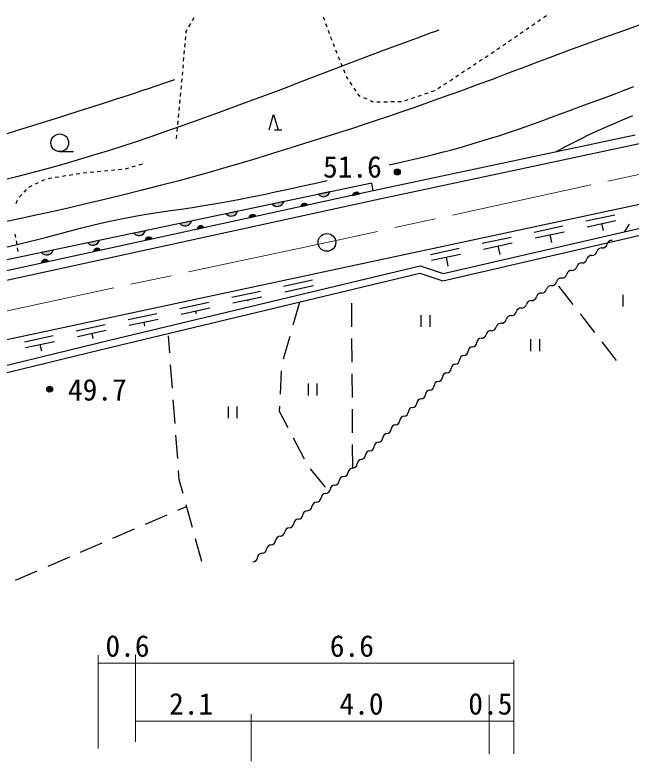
# Model space of a CAD drawing. Units: millimetres, scale not verified. Extents: x 40000 to 680000, y 20000 to 380000.
# Drawn here: x 151470 to 203741, y 238702 to 302054 of the extents above; entities that cross this region are included whole.
import ezdxf
from ezdxf.enums import TextEntityAlignment as Align

# ---------------------------------------------------------------- set-up
doc = ezdxf.new("R2010")
doc.units = ezdxf.units.MM
doc.header["$LTSCALE"] = 1000
doc.header["$PDMODE"] = 32
doc.header["$PDSIZE"] = 500
doc.linetypes.add('CHAIN', pattern=[18.5, 12, -1.5, 3.5, -1.5])
for name, color, linetype, lineweight in [('M-BGD', 7, 'Continuous', 25), ('M-BMK', 2, 'CHAIN', 13), ('M-BMK-SRVR', 3, 'Continuous', 25), ('M-STR-HTXT', 7, 'Continuous', 13)]:
    doc.layers.add(name, color=color, linetype=linetype, lineweight=lineweight)
doc.styles.add('ＭＳ ゴシック', font='')
doc.styles.get('ＭＳ ゴシック').set_extended_font_data('MS Gothic')

msp = doc.modelspace()

# ---------------------------------------------------------------- hatches: boundary and pattern name
at = {"layer": 'M-BGD'}
for points in [[(177211, 286824, 0.6), (178190, 287030)], [(180700, 286859, 0.66667), (180114, 286732)], [(173297, 285999, 0.6), (174276, 286205)], [(176302, 285907, 0.66667), (175716, 285781)], [(169383, 285174, 0.6), (170362, 285380)], [(171904, 284956, 0.66667), (171317, 284829)], [(165469, 284349, 0.6), (166448, 284555)], [(167506, 284004, 0.66667), (166919, 283877)], [(161555, 283524, 0.6), (162534, 283730)], [(163108, 283052, 0.66667), (162521, 282925)], [(157641, 282698, 0.6), (158620, 282905)], [(153728, 281873, 0.6), (154706, 282080)], [(158709, 282100, 0.66667), (158123, 281973)], [(154311, 281148, 0.66667), (153725, 281021)]]:
    msp.add_hatch(color=256, dxfattribs=at).paths.add_polyline_path(points)

# ---------------------------------------------------------------- linework, layer by layer
for p, q in [((166530, 301579), (166678, 301840)), ((177624, 301892), (177726, 301610)), ((195823, 301498), (196071, 301668)), ((196318, 301838), (196565, 302008)), ((166235, 301057), (166382, 301318)), ((177827, 301328), (177929, 301046)), ((194835, 300818), (195082, 300988)), ((195329, 301158), (195576, 301328)), ((204577, 301231), (203587, 300881)), ((165990, 300519), (166000, 300643)), ((166000, 300643), (166087, 300796)), ((178031, 300763), (178133, 300481)), ((186063, 300278), (186287, 300361)), ((186287, 300361), (186528, 300449)), ((186528, 300449), (186796, 300548)), ((186796, 300548), (187101, 300660)), ((187101, 300660), (187453, 300789)), ((193846, 300138), (194093, 300308)), ((194340, 300478), (194587, 300648)), ((202534, 300508), (201399, 300107)), ((203587, 300881), (202534, 300508)), ((165938, 299921), (165964, 300220)), ((178234, 300199), (178281, 300070)), ((178281, 300070), (178342, 299919)), ((182829, 299079), (184861, 299834)), ((184861, 299834), (185145, 299939)), ((185145, 299939), (185398, 300032)), ((185398, 300032), (185629, 300118)), ((185629, 300118), (185847, 300198)), ((185847, 300198), (186063, 300278)), ((193351, 299798), (193599, 299968)), ((201399, 300107), (199855, 299557)), ((267707, 299492), (147725, 273828)), ((165834, 298726), (165860, 299025)), ((165886, 299324), (165912, 299623)), ((178454, 299641), (178566, 299362)), ((178678, 299084), (178790, 298806)), ((180949, 298371), (182829, 299079)), ((192362, 299118), (192610, 299288)), ((192857, 299458), (193104, 299628)), ((198429, 299036), (197090, 298537)), ((199855, 299557), (198429, 299036)), ((165783, 298128), (165808, 298427)), ((178902, 298527), (179014, 298249)), ((191364, 298453), (191614, 298619)), ((191864, 298784), (192114, 298950)), ((197090, 298537), (195810, 298053)), ((165731, 297530), (165757, 297829)), ((179126, 297971), (179238, 297692)), ((179182, 297700), (180949, 298371)), ((190363, 297792), (190613, 297957)), ((190863, 298123), (191113, 298288)), ((195810, 298053), (194560, 297576)), ((165679, 296933), (165705, 297232)), ((177492, 297054), (179182, 297700)), ((179350, 297414), (179462, 297136)), ((189362, 297130), (189612, 297295)), ((189862, 297461), (190112, 297626)), ((194560, 297576), (193310, 297098)), ((164994, 296532), (164156, 296249)), ((165632, 296386), (165653, 296634)), ((175838, 296421), (177492, 297054)), ((179574, 296858), (179632, 296713)), ((179632, 296713), (179712, 296593)), ((188361, 296468), (188611, 296633)), ((188861, 296799), (189111, 296964)), ((192031, 296612), (190693, 296111)), ((193310, 297098), (192031, 296612)), ((163428, 296005), (162786, 295791)), ((164156, 296249), (163428, 296005)), ((165571, 295738), (165599, 296036)), ((165627, 296335), (165632, 296386)), ((174184, 295791), (175838, 296421)), ((179878, 296343), (180045, 296094)), ((187360, 295806), (187610, 295971)), ((187860, 296137), (188110, 296302)), ((190693, 296111), (189268, 295586)), ((203151, 295664), (203987, 295985)), ((161149, 295253), (160622, 295082)), ((161670, 295423), (161149, 295253)), ((162208, 295600), (161670, 295423)), ((162786, 295791), (162208, 295600)), ((165516, 295140), (165544, 295439)), ((172491, 295151), (174184, 295791)), ((180211, 295844), (180378, 295595)), ((180544, 295345), (180614, 295240)), ((180614, 295240), (180772, 295168)), ((185689, 295157), (185973, 295254)), ((186257, 295352), (186540, 295449)), ((186824, 295547), (187108, 295644)), ((189268, 295586), (187726, 295031)), ((201403, 294998), (202297, 295337)), ((202297, 295337), (203151, 295664)), ((159456, 294706), (158772, 294485)), ((160065, 294903), (159456, 294706)), ((160622, 295082), (160065, 294903)), ((165460, 294543), (165488, 294841)), ((170720, 294492), (172491, 295151)), ((181046, 295045), (181319, 294921)), ((181593, 294798), (181866, 294674)), ((182164, 294671), (182464, 294676)), ((182764, 294681), (183064, 294686)), ((183364, 294691), (183664, 294696)), ((183964, 294701), (184264, 294706)), ((184554, 294767), (184838, 294865)), ((185122, 294962), (185405, 295060)), ((187726, 295031), (186471, 294585)), ((199422, 294266), (200451, 294643)), ((200451, 294643), (201403, 294998)), ((158772, 294485), (156796, 293849)), ((165404, 293945), (165432, 294244)), ((168834, 293800), (170720, 294492)), ((185306, 294175), (184209, 293794)), ((186471, 294585), (185306, 294175)), ((198552, 293947), (199422, 294266)), ((156796, 293849), (154964, 293264)), ((165349, 293348), (165376, 293647)), ((166795, 293066), (168834, 293800)), ((173036, 292307), (173420, 293587)), ((173420, 293587), (173804, 292307)), ((183157, 293432), (182126, 293084)), ((184209, 293794), (183157, 293432)), ((196263, 293098), (196989, 293367)), ((196989, 293367), (197747, 293649)), ((197747, 293649), (198552, 293947)), ((203872, 293496), (203136, 293183)), ((153239, 292720), (151584, 292206)), ((154964, 293264), (153239, 292720)), ((165293, 292750), (165321, 293049)), ((165419, 292577), (166795, 293066)), ((181094, 292740), (180036, 292394)), ((182126, 293084), (181094, 292740)), ((194840, 292582), (195552, 292838)), ((195552, 292838), (196263, 293098)), ((202476, 292902), (201870, 292641)), ((203136, 293183), (202476, 292902)), ((151584, 292206), (149963, 291711)), ((162941, 291711), (164143, 292128)), ((164143, 292128), (165419, 292577)), ((165237, 292153), (165265, 292452)), ((173484, 292307), (174124, 292307)), ((180036, 292394), (178931, 292038)), ((209374, 292165), (182042, 286331)), ((192529, 291801), (193345, 292068)), ((193345, 292068), (194110, 292327)), ((194110, 292327), (194840, 292582)), ((200732, 292133), (200158, 291863)), ((201295, 292388), (200732, 292133)), ((201870, 292641), (201295, 292388)), ((161787, 291319), (162941, 291711)), ((165182, 291556), (165209, 291854)), ((177754, 291664), (176483, 291265)), ((178931, 292038), (177754, 291664)), ((204083, 291853), (181873, 287113)), ((190727, 291242), (191645, 291523)), ((191645, 291523), (192529, 291801)), ((199552, 291567), (198891, 291234)), ((200158, 291863), (199552, 291567)), ((159519, 290581), (160655, 290945)), ((160655, 290945), (161787, 291319)), ((176483, 291265), (174884, 290766)), ((189151, 290781), (189906, 290998)), ((189906, 290998), (190727, 291242)), ((198155, 290852), (197322, 290410)), ((198891, 291234), (198155, 290852)), ((155262, 290446), (156441, 290454)), ((157136, 289855), (158355, 290220)), ((158355, 290220), (159519, 290581)), ((173401, 290306), (172004, 289877)), ((174884, 290766), (173401, 290306)), ((186197, 290016), (186986, 290209)), ((186986, 290209), (187721, 290395)), ((187721, 290395), (188432, 290583)), ((188432, 290583), (189151, 290781)), ((155837, 289478), (157136, 289855)), ((172004, 289877), (170665, 289473)), ((183212, 289313), (184340, 289577)), ((184340, 289577), (185325, 289808)), ((185325, 289808), (186197, 290016)), ((152923, 288674), (154432, 289082)), ((154432, 289082), (155837, 289478)), ((159653, 288875), (159952, 288901)), ((160251, 288928), (160550, 288954)), ((160847, 288990), (161135, 289072)), ((161424, 289155), (161712, 289237)), ((162001, 289319), (162289, 289402)), ((169353, 289086), (168038, 288708)), ((170665, 289473), (169353, 289086)), ((150192, 288007), (151518, 288320)), ((151518, 288320), (152923, 288674)), ((154894, 288271), (155190, 288318)), ((155487, 288364), (155783, 288411)), ((156079, 288457), (156376, 288504)), ((156672, 288550), (156969, 288596)), ((157265, 288643), (157561, 288689)), ((157860, 288716), (158159, 288743)), ((158458, 288769), (158757, 288796)), ((159056, 288822), (159354, 288848)), ((166690, 288333), (165280, 287952)), ((168038, 288708), (166690, 288333)), ((181762, 287783), (132960, 277495)), ((153206, 287701), (153477, 287830)), ((153748, 287958), (154019, 288086)), ((154301, 288179), (154598, 288225)), ((165280, 287952), (163779, 287558)), ((175890, 287534), (176859, 287751)), ((176859, 287751), (177972, 288003)), ((181873, 287113), (181762, 287783)), ((181873, 287113), (140540, 278110)), ((152246, 287018), (152449, 287240)), ((152663, 287444), (152934, 287573)), ((162155, 287144), (160493, 286729)), ((163779, 287558), (162155, 287144)), ((172847, 286874), (173544, 287021)), ((173544, 287021), (174264, 287175)), ((174264, 287175), (175035, 287344)), ((175035, 287344), (175890, 287534)), ((151842, 286575), (152044, 286796)), ((160493, 286729), (158951, 286352)), ((169663, 286242), (170579, 286420)), ((170579, 286420), (171395, 286580)), ((171395, 286580), (172141, 286730)), ((172141, 286730), (172847, 286874)), ((182042, 286331), (140697, 277325)), ((151571, 286046), (151688, 286322)), ((157498, 286005), (156105, 285680)), ((158951, 286352), (157498, 286005)), ((166523, 285707), (167503, 285860)), ((167503, 285860), (168543, 286036)), ((168543, 286036), (169663, 286242)), ((154741, 285370), (153375, 285068)), ((156105, 285680), (154741, 285370)), ((161825, 284988), (162803, 285154)), ((162803, 285154), (163742, 285300)), ((163742, 285300), (164662, 285436)), ((164662, 285436), (165582, 285569)), ((165582, 285569), (166523, 285707)), ((151976, 284766), (150515, 284457)), ((153375, 285068), (151976, 284766)), ((158767, 284362), (159674, 284564)), ((159674, 284564), (160789, 284794)), ((160789, 284794), (161825, 284988)), ((199911, 284560), (202355, 285086)), ((200016, 284071), (202460, 284598)), ((156391, 283777), (157143, 283970)), ((157143, 283970), (157929, 284164)), ((157929, 284164), (158767, 284362)), ((187784, 279486), (206738, 283864)), ((187814, 280109), (206603, 284448)), ((195512, 283612), (197956, 284139)), ((201238, 284334), (201364, 283751)), ((203205, 283664), (203607, 284299)), ((151540, 283157), (151486, 283453)), ((153388, 282990), (154172, 283192)), ((154172, 283192), (154923, 283389)), ((154923, 283389), (155657, 283584)), ((155657, 283584), (156391, 283777)), ((191113, 282664), (193557, 283191)), ((195617, 283123), (198061, 283650)), ((196839, 283386), (196979, 282739)), ((150086, 282206), (151647, 282567)), ((151647, 282567), (151594, 282862)), ((151647, 282567), (152552, 282782)), ((152552, 282782), (153388, 282990)), ((191218, 282175), (193662, 282702)), ((151755, 281977), (151701, 282272)), ((186714, 281717), (189158, 282243)), ((192440, 282439), (192594, 281726)), ((186819, 281228), (189263, 281754)), ((188041, 281491), (188209, 280713)), ((159609, 274460), (185849, 280764)), ((185849, 280764), (187814, 280109)), ((159750, 273877), (185822, 280141)), ((185822, 280141), (187784, 279486)), ((174263, 279034), (176707, 279561)), ((174368, 278545), (176812, 279072)), ((175590, 278809), (175591, 278804)), ((198826, 277454), (197601, 279035)), ((169864, 278086), (172308, 278613)), ((169969, 277598), (172413, 278124)), ((203044, 278294), (203044, 277294)), ((165465, 277139), (167909, 277665)), ((171191, 277861), (171215, 277749)), ((175610, 277626), (175057, 275704)), ((180059, 275581), (180046, 277581)), ((165570, 276650), (168014, 277176)), ((166792, 276913), (166840, 276694)), ((161066, 276191), (163510, 276717)), ((161171, 275702), (163615, 276229)), ((185913, 276558), (185913, 275558)), ((186663, 276558), (186663, 275558)), ((200665, 275084), (199439, 276664)), ((156667, 275243), (159111, 275770)), ((162393, 275965), (162464, 275639)), ((156772, 274754), (159216, 275281)), ((157994, 275018), (158088, 274583)), ((135867, 268688), (159609, 274460)), ((152268, 274295), (154712, 274822)), ((152373, 273807), (154817, 274333)), ((164605, 273357), (164496, 274801)), ((174781, 274742), (174229, 272820)), ((180077, 272581), (180065, 274581)), ((195216, 274518), (195216, 273518)), ((195966, 274518), (195966, 273518)), ((135991, 268101), (159750, 273877)), ((153595, 274070), (153712, 273528)), ((202504, 272714), (201278, 274294)), ((164830, 270365), (164680, 272359)), ((174053, 271842), (173958, 269845)), ((180096, 269581), (180083, 271581)), ((176334, 270755), (176334, 269755)), ((177084, 270755), (177084, 269755)), ((165055, 267374), (164905, 269368)), ((169556, 268815), (169556, 267815)), ((170306, 268815), (170306, 267815)), ((173911, 268846), (173890, 268415)), ((173890, 268415), (174614, 267023)), ((180115, 266581), (180102, 268581)), ((165281, 264382), (165131, 266376)), ((175075, 266136), (175998, 264362)), ((180133, 263582), (180121, 265582)), ((165417, 262582), (165356, 263385)), ((176524, 263517), (177788, 261967)), ((165733, 261430), (165417, 262582)), ((166526, 258537), (165997, 260465)), ((165301, 259996), (166031, 260310)), ((162545, 258811), (164382, 259601)), ((159789, 257625), (161626, 258416)), ((157033, 256440), (158870, 257230)), ((167320, 255644), (166791, 257572)), ((154277, 255255), (156114, 256045)), ((151521, 254069), (153358, 254859))]:
    msp.add_line(p, q, dxfattribs=at)
for points in [[(177211, 286824, 0.6), (178190, 287030)], [(180700, 286859, 0.66667), (180114, 286732)], [(173297, 285999, 0.6), (174276, 286205)], [(176302, 285907, 0.66667), (175716, 285781)], [(169383, 285174, 0.6), (170362, 285380)], [(171904, 284956, 0.66667), (171317, 284829)], [(165469, 284349, 0.6), (166448, 284555)], [(167506, 284004, 0.66667), (166919, 283877)], [(161555, 283524, 0.6), (162534, 283730)], [(163108, 283052, 0.66667), (162521, 282925)], [(157641, 282698, 0.6), (158620, 282905)], [(153728, 281873, 0.6), (154706, 282080)], [(158709, 282100, 0.66667), (158123, 281973)], [(154311, 281148, 0.66667), (153725, 281021)]]:
    msp.add_lwpolyline(points, format="xyb", close=True, dxfattribs=at)
for centre, radius in [((155273, 291196), 750), ((183913, 288716), 150), ((183913, 288716), 120), ((183913, 288716), 90), ((183913, 288716), 60), ((183913, 288716), 30), ((183913, 288716), 20), ((154416, 270283), 150), ((154416, 270283), 120), ((154416, 270283), 90), ((154416, 270283), 60), ((154416, 270283), 30), ((154416, 270283), 20)]:
    msp.add_circle(centre, radius, dxfattribs=at)
for centre, radius, start, end in [((201305, 282681), 405, 265.65259, 347.93702), ((202097, 282512), 405, 85.65259, 167.93702), ((200450, 282041), 405, 265.65259, 347.93702), ((201242, 281872), 405, 85.65259, 167.93702), ((199595, 281402), 405, 265.65259, 347.93702), ((200387, 281232), 405, 85.65259, 167.93702), ((198740, 280762), 405, 265.65259, 347.93702), ((199532, 280593), 405, 85.65259, 167.93702), ((197885, 280123), 405, 265.65259, 347.93702), ((198677, 279953), 405, 85.65259, 167.93702), ((197029, 279483), 405, 265.65259, 347.93702), ((197822, 279314), 405, 85.65259, 167.93702), ((196174, 278843), 405, 265.65259, 347.93702), ((196966, 278674), 405, 85.65259, 167.93702), ((195319, 278204), 405, 265.65259, 347.93702), ((196111, 278035), 405, 85.65259, 167.93702), ((195256, 277395), 405, 85.65259, 167.93702), ((194401, 276756), 405, 85.65259, 167.93702), ((194464, 277564), 405, 265.65259, 347.93702), ((193546, 276116), 405, 85.65259, 167.93702), ((193609, 276925), 405, 265.65259, 347.93702), ((192691, 275476), 405, 85.65259, 167.93702), ((192754, 276285), 405, 265.65259, 347.93702), ((191836, 274837), 405, 85.65259, 167.93702), ((191899, 275646), 405, 265.65259, 347.93702), ((191031, 274220), 382, 92.93505, 177.80233), ((191044, 275006), 405, 265.65259, 347.93702), ((190306, 273485), 382, 92.93505, 177.80233), ((190268, 274249), 382, 272.93505, 357.80233), ((189581, 272750), 382, 92.93505, 177.80233), ((189543, 273514), 382, 272.93505, 357.80233), ((188818, 272780), 382, 272.93505, 357.80233), ((188092, 272045), 382, 272.93505, 357.80233), ((188855, 272016), 382, 92.93505, 177.80233), ((187367, 271310), 382, 272.93505, 357.80233), ((188130, 271281), 382, 92.93505, 177.80233), ((186642, 270576), 382, 272.93505, 357.80233), ((187405, 270546), 382, 92.93505, 177.80233), ((186679, 269812), 382, 92.93505, 177.80233), ((185954, 269077), 382, 92.93505, 177.80233), ((185917, 269841), 382, 272.93505, 357.80233), ((185229, 268342), 382, 92.93505, 177.80233), ((185191, 269106), 382, 272.93505, 357.80233), ((184504, 267608), 382, 92.93505, 177.80233), ((184466, 268372), 382, 272.93505, 357.80233), ((183741, 267637), 382, 272.93505, 357.80233), ((183015, 266902), 382, 272.93505, 357.80233), ((183778, 266873), 382, 92.93505, 177.80233), ((182290, 266168), 382, 272.93505, 357.80233), ((183053, 266138), 382, 92.93505, 177.80233), ((182328, 265404), 382, 92.93505, 177.80233), ((181603, 264669), 382, 92.93505, 177.80233), ((181565, 265433), 382, 272.93505, 357.80233), ((180877, 263934), 382, 92.93505, 177.80233), ((180840, 264698), 382, 272.93505, 357.80233), ((180144, 263183), 398, 91.69641, 174.75567), ((180114, 263964), 382, 272.93505, 357.80233), ((179352, 263256), 398, 271.69641, 354.75567), ((178582, 262532), 398, 271.69641, 354.75567), ((179374, 262459), 398, 91.69641, 174.75567), ((177812, 261808), 398, 271.69641, 354.75567), ((178604, 261735), 398, 91.69641, 174.75567), ((177041, 261084), 398, 271.69641, 354.75567), ((177834, 261012), 398, 91.69641, 174.75567), ((177064, 260288), 398, 91.69641, 174.75567), ((176293, 259564), 398, 91.69641, 174.75567), ((176271, 260360), 398, 271.69641, 354.75567), ((175523, 258840), 398, 91.69641, 174.75567), ((175501, 259637), 398, 271.69641, 354.75567), ((174753, 258116), 398, 91.69641, 174.75567), ((174731, 258913), 398, 271.69641, 354.75567), ((173961, 258189), 398, 271.69641, 354.75567), ((173191, 257465), 398, 271.69641, 354.75567), ((173983, 257392), 398, 91.69641, 174.75567), ((172420, 256741), 398, 271.69641, 354.75567), ((173213, 256668), 398, 91.69641, 174.75567), ((171650, 256017), 398, 271.69641, 354.75567), ((172443, 255944), 398, 91.69641, 174.75567)]:
    msp.add_arc(centre, radius, start, end, dxfattribs=at)
for p in [(183913, 288716), (154416, 270283)]:
    msp.add_point(p, dxfattribs=at)
at = {"layer": 'M-BMK'}
for p, q in [((272619, 303369), (177938, 282738)), ((177938, 282738), (135833, 273733))]:
    msp.add_line(p, q, dxfattribs=at)
at = {"layer": 'M-BMK-SRVR'}
msp.add_circle((177938, 282738), 750, dxfattribs=at)
at = {"layer": 'M-STR-HTXT'}
for p, q in [((161688, 240339), (161688, 247748)), ((158536, 247707), (158536, 239766)), ((193799, 239311), (193799, 247262)), ((158536, 247011), (193799, 247011)), ((191689, 244296), (191689, 239275)), ((171512, 238702), (171512, 242672)), ((161688, 242099), (193799, 242099))]:
    msp.add_line(p, q, dxfattribs=at)

# ---------------------------------------------------------------- texts
at = {"layer": 'M-BGD', "style": 'ＭＳ ゴシック'}
for s, p in [('51.6', (177609, 287693)), ('49.7', (155967, 268765))]:
    msp.add_text(s, height=1833, dxfattribs=at).set_placement(p, align=Align.BOTTOM_LEFT)
at = {"layer": 'M-STR-HTXT', "style": 'ＭＳ ゴシック'}
for s, p in [('0.6', (159150, 247011)), ('6.6', (178184, 247011)), ('2.1', (164553, 242099)), ('4.0', (179003, 242099)), ('0.5', (189933, 242099))]:
    msp.add_text(s, height=1833, dxfattribs=at).set_placement(p, align=Align.BOTTOM_LEFT)

doc.saveas('drawing.dxf')
